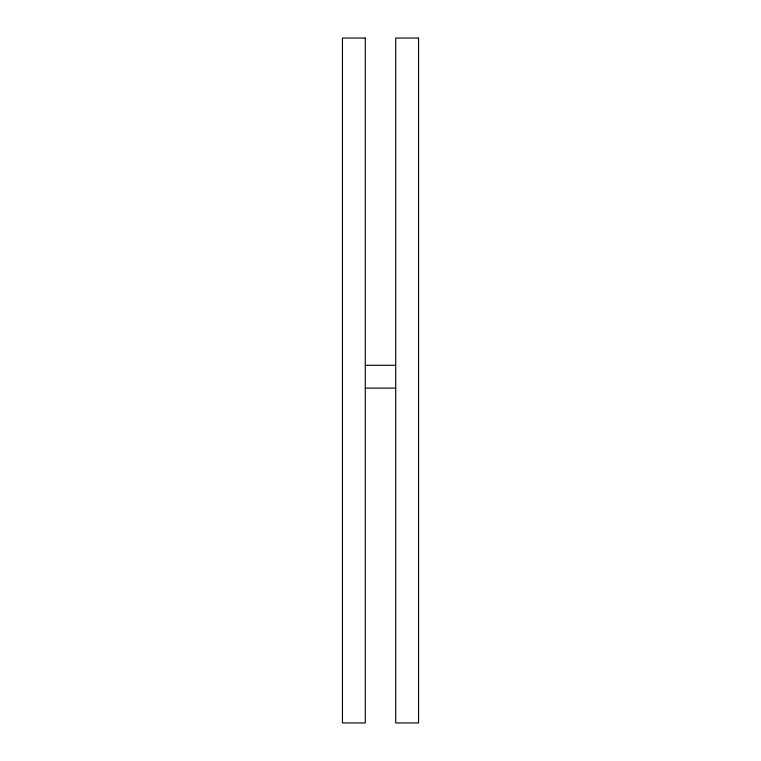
<?xml version="1.0" encoding="UTF-8"?>
<svg xmlns="http://www.w3.org/2000/svg" width="761" height="761" viewBox="0 0 761 761"><rect width="100%" height="100%" fill="white"/><g stroke="black" fill="none" stroke-linecap="round" stroke-linejoin="round"><path stroke-width="1.14" d="M365.28 365.28L395.72 365.28M365.28 388.11L395.72 388.11M365.28 38.05L342.45 38.05L342.45 722.95L365.28 722.95L365.28 38.05M418.55 38.05L395.72 38.05L395.72 722.95L418.55 722.95L418.55 38.05"/></g></svg>
